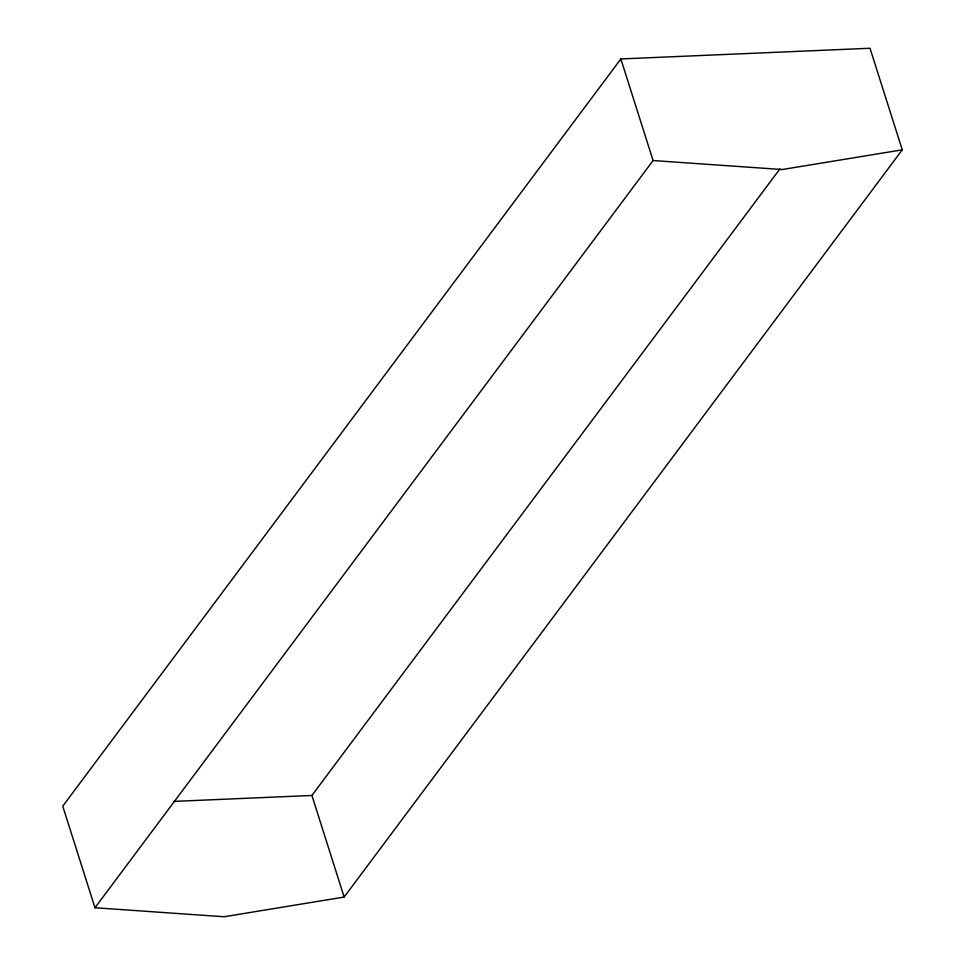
<?xml version="1.0" encoding="UTF-8"?>
<svg xmlns="http://www.w3.org/2000/svg" width="965" height="965" viewBox="0 0 965 965"><rect width="100%" height="100%" fill="white"/><g stroke="black" fill="none" stroke-linecap="round" stroke-linejoin="round"><path stroke-width="1.45" d="M620.857 58.949L62.749 806.161L94.98 907.751L224.109 916.75L344.143 897.052L902.251 149.84L870.02 48.25L620.857 58.949L653.088 160.54L94.98 907.751M173.821 801.396L311.912 795.462L779.865 168.959M902.251 149.84L782.217 169.538L653.088 160.54M311.912 795.462L344.143 897.052"/></g></svg>
